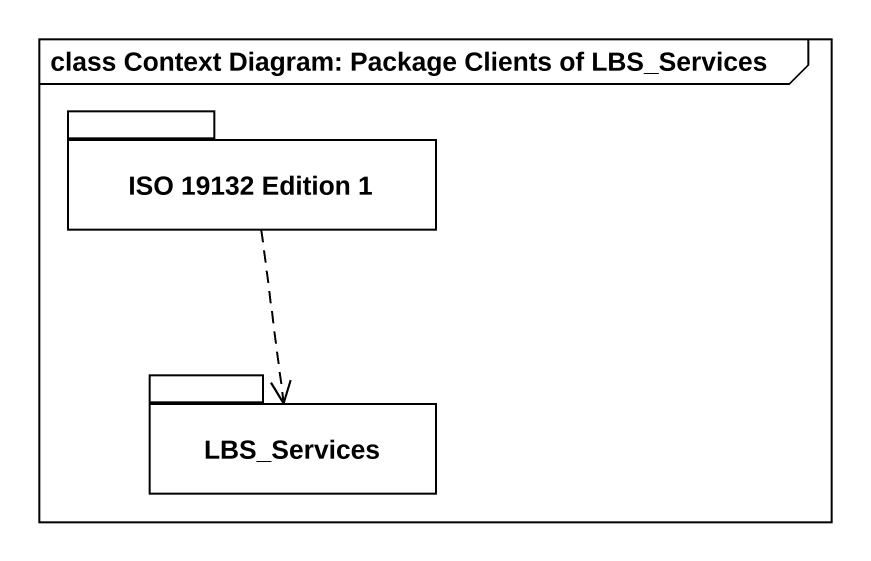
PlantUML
@startuml
mainframe class Context Diagram: Package Clients of LBS_Services
package "ISO 19132 Edition 1" as ISO_19132_Edition_1 {
}
package LBS_Services {
}
ISO_19132_Edition_1 ..> LBS_Services
@enduml
